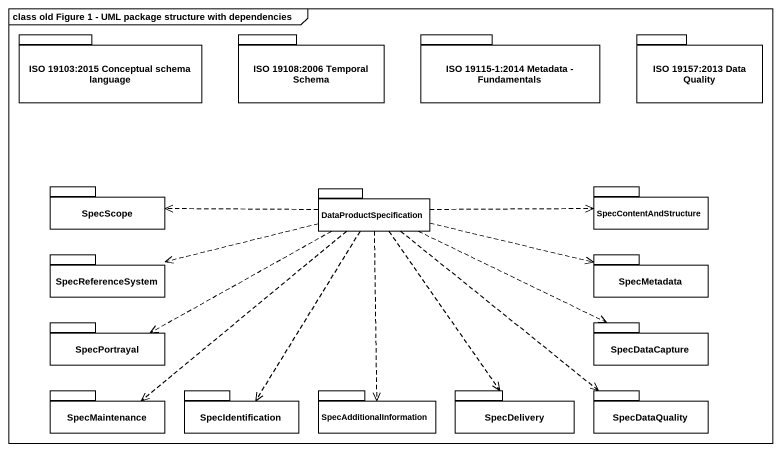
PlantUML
@startuml
mainframe class old Figure 1 - UML package structure with dependencies
package "ISO 19103:2015 Conceptual schema language" as ISO_19103_2015_Conceptual {
}
package "ISO 19108:2006 Temporal Schema" as ISO_19108_2006_Temporal {
}
package "ISO 19115-1:2014 Metadata - Fundamentals" as ISO_19115_1_2014_Metadata {
}
package "ISO 19157:2013 Data Quality" as ISO_19157_2013_Data_Quality {
}
package SpecScope {
}
package DataProductSpecification {
}
package SpecContentAndStructure {
}
package SpecReferenceSystem {
}
package SpecMetadata {
}
package SpecPortrayal {
}
package SpecDataCapture {
}
package SpecMaintenance {
}
package SpecIdentification {
}
package SpecAdditionalInformation {
}
package SpecDelivery {
}
package SpecDataQuality {
}
DataProductSpecification .left.> SpecScope
DataProductSpecification .right.> SpecContentAndStructure
DataProductSpecification .left.> SpecReferenceSystem
DataProductSpecification .right.> SpecMetadata
DataProductSpecification .left.> SpecPortrayal
DataProductSpecification .right.> SpecDataCapture
DataProductSpecification ..> SpecMaintenance
DataProductSpecification ..> SpecIdentification
DataProductSpecification ..> SpecAdditionalInformation
DataProductSpecification ..> SpecDelivery
DataProductSpecification ..> SpecDataQuality
@enduml
